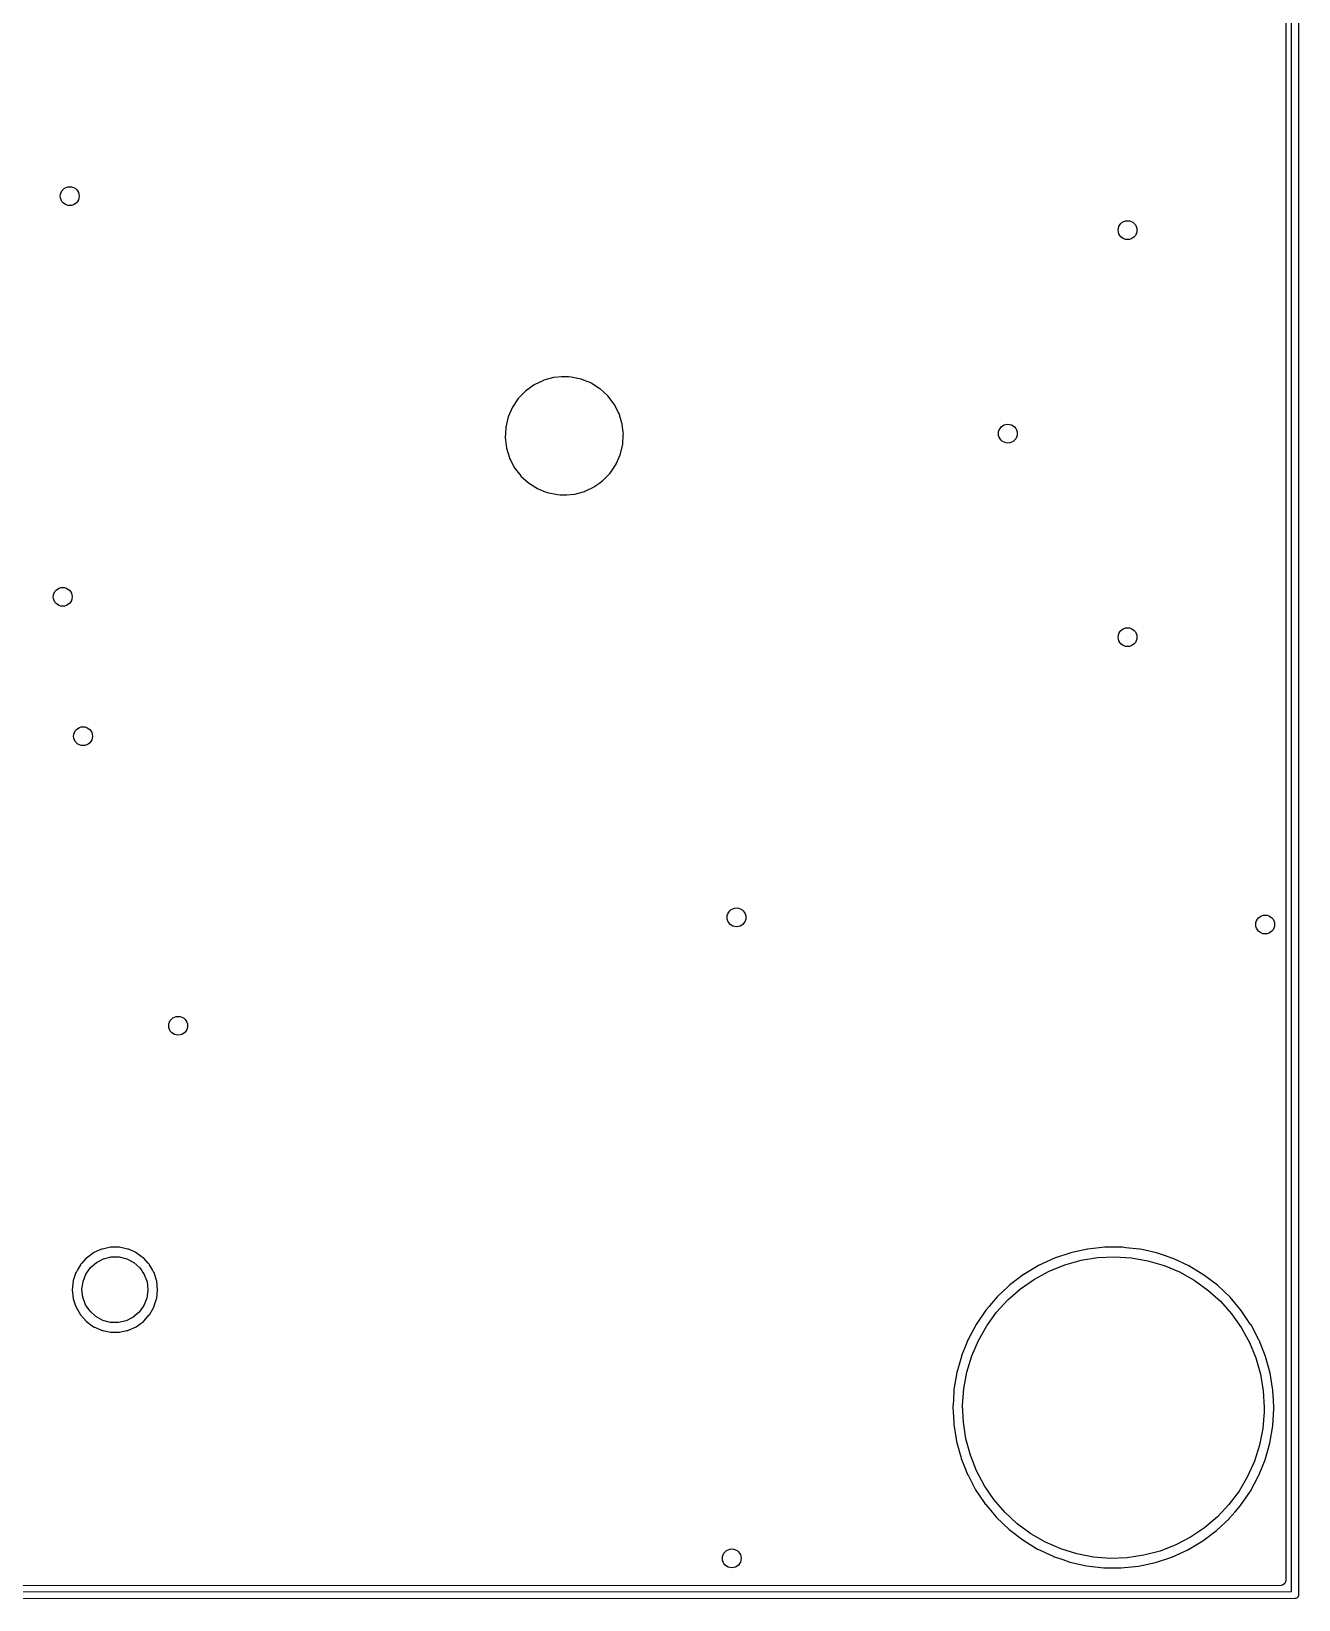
# Model space of a CAD drawing. Extents: x 0.4 to 11.3, y -7.9 to -0.4.
# Drawn here: x 6.084 to 7.143, y -5.444 to -4.134 of the extents above; entities that cross this region are included whole.
import ezdxf

# ---------------------------------------------------------------- set-up
doc = ezdxf.new("R2010")
doc.units = 0
doc.header["$MEASUREMENT"] = 0
doc.layers.add('BLACK', color=7, linetype='CONTINUOUS')

msp = doc.modelspace()

# ---------------------------------------------------------------- linework, layer by layer
at = {"layer": 'BLACK', "linetype": 'CONTINUOUS'}
for p, q in [((7.14295, -2.6063), (7.14295, -5.44)), ((7.13211, -2.61809), (7.13211, -5.42821)), ((7.13705, -5.43705), (7.13705, -2.60925)), ((6.5119, -4.42555), (6.50429, -4.42919)), ((6.51206, -4.42548), (6.5119, -4.42555)), ((6.5119, -4.42555), (6.5119, -4.42555)), ((6.51223, -4.42543), (6.51206, -4.42548)), ((6.52037, -4.42321), (6.51223, -4.42543)), ((6.52054, -4.42316), (6.52037, -4.42321)), ((6.52037, -4.42321), (6.52037, -4.42321)), ((6.52071, -4.42315), (6.52054, -4.42316)), ((6.52698, -4.42259), (6.52071, -4.42315)), ((6.52071, -4.42315), (6.52071, -4.42315)), ((6.52706, -4.42258), (6.52698, -4.42259)), ((6.52698, -4.42259), (6.52698, -4.42259)), ((6.53274, -4.42258), (6.52706, -4.42258)), ((6.53497, -4.42271), (6.53274, -4.42258)), ((6.54358, -4.42449), (6.53497, -4.42271)), ((6.54537, -4.42521), (6.54358, -4.42449)), ((6.55157, -4.4277), (6.54537, -4.42521)), ((6.49315, -4.43835), (6.49088, -4.4407)), ((6.49687, -4.43452), (6.49315, -4.43835)), ((6.49699, -4.43439), (6.49687, -4.43452)), ((6.49687, -4.43452), (6.49687, -4.43452)), ((6.50413, -4.42926), (6.49699, -4.43439)), ((6.50429, -4.42919), (6.50413, -4.42926)), ((6.50429, -4.42919), (6.50429, -4.42919)), ((6.55173, -4.42777), (6.55157, -4.4277)), ((6.55157, -4.4277), (6.55157, -4.4277)), ((6.55918, -4.43244), (6.55173, -4.42777)), ((6.55931, -4.43255), (6.55918, -4.43244)), ((6.56555, -4.43824), (6.55931, -4.43255)), ((6.55931, -4.43255), (6.55931, -4.43255)), ((6.56568, -4.43835), (6.56555, -4.43824)), ((6.56555, -4.43824), (6.56555, -4.43824)), ((6.57103, -4.44532), (6.56568, -4.43835)), ((6.48597, -4.448), (6.48244, -4.45604)), ((6.49088, -4.4407), (6.48597, -4.448)), ((6.57111, -4.44548), (6.57103, -4.44532)), ((6.57466, -4.45237), (6.57111, -4.44548)), ((6.57506, -4.45313), (6.57466, -4.45237)), ((6.57511, -4.4533), (6.57506, -4.45313)), ((6.57752, -4.46113), (6.57511, -4.4533)), ((6.57511, -4.4533), (6.57511, -4.4533)), ((6.48038, -4.46476), (6.4801, -4.46955)), ((6.48039, -4.46459), (6.48038, -4.46476)), ((6.48038, -4.46476), (6.48038, -4.46476)), ((6.48244, -4.45604), (6.48039, -4.46459)), ((6.57764, -4.46153), (6.57752, -4.46113)), ((6.57772, -4.46214), (6.57764, -4.46153)), ((6.57856, -4.46909), (6.57772, -4.46214)), ((6.4801, -4.46955), (6.47988, -4.47336)), ((6.47988, -4.47336), (6.48094, -4.48209)), ((6.57614, -4.48758), (6.57819, -4.47903)), ((6.57819, -4.47903), (6.57821, -4.47873)), ((6.57821, -4.47873), (6.57862, -4.47163)), ((6.5787, -4.47026), (6.57856, -4.46909)), ((6.57862, -4.47163), (6.5787, -4.47026)), ((6.48094, -4.48209), (6.48099, -4.48225)), ((6.48099, -4.48225), (6.48099, -4.48225)), ((6.48099, -4.48225), (6.48344, -4.4902)), ((6.48344, -4.4902), (6.48352, -4.49049)), ((6.48352, -4.49049), (6.4836, -4.49064)), ((6.4836, -4.49064), (6.4836, -4.49064)), ((6.4836, -4.49064), (6.48456, -4.49249)), ((6.48456, -4.49249), (6.48756, -4.4983)), ((6.57279, -4.4952), (6.57522, -4.48968)), ((6.57522, -4.48968), (6.57614, -4.48758)), ((6.48756, -4.4983), (6.49291, -4.50527)), ((6.49291, -4.50527), (6.49303, -4.50539)), ((6.49303, -4.50539), (6.49303, -4.50539)), ((6.49303, -4.50539), (6.49726, -4.50923)), ((6.56159, -4.50923), (6.56532, -4.50539)), ((6.56532, -4.50539), (6.56759, -4.50304)), ((6.56759, -4.50304), (6.56771, -4.50292)), ((6.56771, -4.50292), (6.57261, -4.49562)), ((6.57261, -4.49562), (6.57279, -4.4952)), ((6.49726, -4.50923), (6.49941, -4.51118)), ((6.49941, -4.51118), (6.50685, -4.51585)), ((6.50685, -4.51585), (6.50701, -4.51592)), ((6.50701, -4.51592), (6.50701, -4.51592)), ((6.50701, -4.51592), (6.51208, -4.51796)), ((6.51208, -4.51796), (6.515, -4.51913)), ((6.515, -4.51913), (6.52361, -4.52091)), ((6.53821, -4.52042), (6.54635, -4.51819)), ((6.54635, -4.51819), (6.54652, -4.51814)), ((6.54635, -4.51819), (6.54635, -4.51819)), ((6.54652, -4.51814), (6.54748, -4.51768)), ((6.54748, -4.51768), (6.5543, -4.51443)), ((6.5543, -4.51443), (6.55445, -4.51436)), ((6.5543, -4.51443), (6.5543, -4.51443)), ((6.55445, -4.51436), (6.55496, -4.514)), ((6.55496, -4.514), (6.55903, -4.51107)), ((6.55903, -4.51107), (6.56159, -4.50923)), ((6.52361, -4.52091), (6.52584, -4.52104)), ((6.52584, -4.52104), (6.53152, -4.52104)), ((6.53152, -4.52104), (6.53161, -4.52104)), ((6.53161, -4.52104), (6.53787, -4.52048)), ((6.53161, -4.52104), (6.53161, -4.52104)), ((6.53787, -4.52048), (6.53804, -4.52046)), ((6.53787, -4.52048), (6.53787, -4.52048)), ((6.53804, -4.52046), (6.53821, -4.52042)), ((6.53821, -4.52042), (6.53821, -4.52042)), ((6.12995, -5.1587), (6.12611, -5.16296)), ((6.13008, -5.15855), (6.12995, -5.1587)), ((6.12995, -5.1587), (6.12995, -5.1587)), ((6.13611, -5.15417), (6.13008, -5.15855)), ((6.1363, -5.15408), (6.13611, -5.15417)), ((6.14273, -5.15122), (6.1363, -5.15408)), ((6.1363, -5.15408), (6.1363, -5.15408)), ((6.13845, -5.16225), (6.14433, -5.15921)), ((6.14292, -5.15114), (6.14273, -5.15122)), ((6.14273, -5.15122), (6.14273, -5.15122)), ((6.14312, -5.15109), (6.14292, -5.15114)), ((6.14459, -5.15078), (6.14312, -5.15109)), ((6.14312, -5.15109), (6.14312, -5.15109)), ((6.14433, -5.15921), (6.15077, -5.15766)), ((6.15021, -5.14959), (6.14459, -5.15078)), ((6.15766, -5.14959), (6.15021, -5.14959)), ((6.15077, -5.15766), (6.15739, -5.1577)), ((6.15739, -5.1577), (6.16381, -5.15931)), ((6.16328, -5.15078), (6.15766, -5.14959)), ((6.16475, -5.15109), (6.16328, -5.15078)), ((6.16381, -5.15931), (6.16967, -5.16241)), ((6.16495, -5.15114), (6.16475, -5.15109)), ((6.16475, -5.15109), (6.16475, -5.15109)), ((6.16514, -5.15122), (6.16495, -5.15114)), ((6.17157, -5.15408), (6.16514, -5.15122)), ((6.16514, -5.15122), (6.16514, -5.15122)), ((6.17176, -5.15417), (6.17157, -5.15408)), ((6.17157, -5.15408), (6.17157, -5.15408)), ((6.17779, -5.15855), (6.17176, -5.15417)), ((6.17793, -5.1587), (6.17779, -5.15855)), ((6.18176, -5.16296), (6.17793, -5.1587)), ((6.17793, -5.1587), (6.17793, -5.1587)), ((6.93883, -5.15881), (6.92566, -5.16486)), ((6.95258, -5.1542), (6.93883, -5.15881)), ((6.94759, -5.1642), (6.96114, -5.16042)), ((6.95867, -5.15288), (6.95258, -5.1542)), ((6.96665, -5.15114), (6.95867, -5.15288)), ((6.96114, -5.16042), (6.97502, -5.15817)), ((6.96675, -5.15111), (6.96665, -5.15114)), ((6.96665, -5.15114), (6.96665, -5.15114)), ((6.96686, -5.1511), (6.96675, -5.15111)), ((6.98107, -5.14958), (6.96686, -5.1511)), ((6.96686, -5.1511), (6.96686, -5.1511)), ((6.97502, -5.15817), (6.98907, -5.15748)), ((6.98117, -5.14957), (6.98107, -5.14958)), ((6.98107, -5.14958), (6.98107, -5.14958)), ((6.98822, -5.14959), (6.98117, -5.14957)), ((6.99557, -5.1496), (6.98822, -5.14959)), ((6.98907, -5.15748), (7.00311, -5.15837)), ((6.99567, -5.1496), (6.99557, -5.1496)), ((6.99557, -5.1496), (6.99557, -5.1496)), ((6.99578, -5.14961), (6.99567, -5.1496)), ((6.99863, -5.14993), (6.99578, -5.14961)), ((6.99578, -5.14961), (6.99578, -5.14961)), ((7.01009, -5.15119), (6.99863, -5.14993)), ((7.00311, -5.15837), (7.01696, -5.16081)), ((7.01019, -5.15121), (7.01009, -5.15119)), ((7.01179, -5.15157), (7.01019, -5.15121)), ((7.01019, -5.15121), (7.01019, -5.15121)), ((7.02424, -5.15433), (7.01179, -5.15157)), ((7.01696, -5.16081), (7.03045, -5.16478)), ((7.03095, -5.1566), (7.02424, -5.15433)), ((7.03788, -5.15894), (7.03095, -5.1566)), ((7.03798, -5.15898), (7.03788, -5.15894)), ((7.03788, -5.15894), (7.03788, -5.15894)), ((7.05113, -5.16508), (7.03798, -5.15898)), ((6.12131, -5.17073), (6.11913, -5.17743)), ((6.12137, -5.17054), (6.12131, -5.17073)), ((6.12131, -5.17073), (6.12131, -5.17073)), ((6.12255, -5.16849), (6.12137, -5.17054)), ((6.125, -5.16426), (6.12255, -5.16849)), ((6.1251, -5.16409), (6.125, -5.16426)), ((6.125, -5.16426), (6.125, -5.16426)), ((6.12611, -5.16296), (6.1251, -5.16409)), ((6.12724, -5.17819), (6.12965, -5.17202)), ((6.12965, -5.17202), (6.13346, -5.1666)), ((6.13346, -5.1666), (6.13845, -5.16225)), ((6.16967, -5.16241), (6.17461, -5.16681)), ((6.17461, -5.16681), (6.17836, -5.17227)), ((6.17836, -5.17227), (6.1807, -5.17847)), ((6.18278, -5.16409), (6.18176, -5.16296)), ((6.18288, -5.16426), (6.18278, -5.16409)), ((6.18532, -5.16849), (6.18288, -5.16426)), ((6.18288, -5.16426), (6.18288, -5.16426)), ((6.1865, -5.17054), (6.18532, -5.16849)), ((6.18657, -5.17073), (6.1865, -5.17054)), ((6.18874, -5.17743), (6.18657, -5.17073)), ((6.18657, -5.17073), (6.18657, -5.17073)), ((6.91313, -5.17238), (6.90841, -5.17595)), ((6.91322, -5.17231), (6.91313, -5.17238)), ((6.91313, -5.17238), (6.91313, -5.17238)), ((6.91331, -5.17226), (6.91322, -5.17231)), ((6.92557, -5.16492), (6.91331, -5.17226)), ((6.91331, -5.17226), (6.91331, -5.17226)), ((6.92218, -5.17616), (6.93455, -5.16947)), ((6.92566, -5.16486), (6.92557, -5.16492)), ((6.92557, -5.16492), (6.92557, -5.16492)), ((6.93455, -5.16947), (6.94759, -5.1642)), ((7.03045, -5.16478), (7.04342, -5.17023)), ((7.04342, -5.17023), (7.05569, -5.17709)), ((7.05122, -5.16514), (7.05113, -5.16508)), ((7.06303, -5.17226), (7.05122, -5.16514)), ((7.05122, -5.16514), (7.05122, -5.16514)), ((7.06355, -5.17257), (7.06303, -5.17226)), ((7.07509, -5.18136), (7.06355, -5.17257)), ((6.11907, -5.17763), (6.11829, -5.18504)), ((6.11829, -5.18504), (6.11907, -5.19245)), ((6.11913, -5.17743), (6.11907, -5.17763)), ((6.11913, -5.17743), (6.11913, -5.17743)), ((6.12638, -5.18475), (6.12724, -5.17819)), ((6.12711, -5.19133), (6.12638, -5.18475)), ((6.18149, -5.18562), (6.18056, -5.19217)), ((6.1807, -5.17847), (6.1815, -5.18504)), ((6.1815, -5.18504), (6.18149, -5.18562)), ((6.18881, -5.17763), (6.18874, -5.17743)), ((6.18874, -5.17743), (6.18874, -5.17743)), ((6.18959, -5.18504), (6.18881, -5.17763)), ((6.18881, -5.19245), (6.18959, -5.18504)), ((6.8997, -5.1829), (6.89174, -5.19039)), ((6.90165, -5.18106), (6.8997, -5.1829)), ((6.90004, -5.19345), (6.91063, -5.18419)), ((6.90841, -5.17595), (6.90165, -5.18106)), ((6.91063, -5.18419), (6.92218, -5.17616)), ((7.05569, -5.17709), (7.06713, -5.18528)), ((7.06713, -5.18528), (7.07758, -5.19469)), ((7.0856, -5.19134), (7.07509, -5.18136)), ((6.11907, -5.19245), (6.11913, -5.19264)), ((6.11913, -5.19264), (6.11913, -5.19265)), ((6.11913, -5.19265), (6.12078, -5.19772)), ((6.12078, -5.19772), (6.12137, -5.19954)), ((6.12137, -5.19954), (6.12147, -5.19972)), ((6.12147, -5.19972), (6.12147, -5.19972)), ((6.12147, -5.19972), (6.12281, -5.20203)), ((6.12938, -5.19755), (6.12711, -5.19133)), ((6.13307, -5.20305), (6.12938, -5.19755)), ((6.17809, -5.19832), (6.17422, -5.20369)), ((6.18056, -5.19217), (6.17809, -5.19832)), ((6.18506, -5.20203), (6.1864, -5.19972)), ((6.1864, -5.19972), (6.1865, -5.19954)), ((6.1864, -5.19972), (6.1864, -5.19972)), ((6.1865, -5.19954), (6.18709, -5.19772)), ((6.18709, -5.19772), (6.18874, -5.19265)), ((6.18874, -5.19264), (6.18881, -5.19245)), ((6.18874, -5.19265), (6.18874, -5.19264)), ((6.88429, -5.19897), (6.88168, -5.20203)), ((6.88639, -5.19652), (6.88429, -5.19897)), ((6.8911, -5.191), (6.88639, -5.19652)), ((6.89056, -5.20384), (6.90004, -5.19345)), ((6.89174, -5.19039), (6.8911, -5.191)), ((7.07758, -5.19469), (7.08692, -5.20521)), ((7.09498, -5.2024), (7.0856, -5.19134)), ((6.12281, -5.20203), (6.1251, -5.20599)), ((6.1251, -5.20599), (6.12523, -5.20614)), ((6.12523, -5.20614), (6.12995, -5.21138)), ((6.12995, -5.21138), (6.12995, -5.21138)), ((6.12995, -5.21138), (6.13008, -5.21153)), ((6.13008, -5.21153), (6.13611, -5.21591)), ((6.13797, -5.2075), (6.13307, -5.20305)), ((6.14379, -5.21066), (6.13797, -5.2075)), ((6.1502, -5.21234), (6.14379, -5.21066)), ((6.15682, -5.21245), (6.1502, -5.21234)), ((6.16327, -5.21097), (6.15682, -5.21245)), ((6.16919, -5.20799), (6.16327, -5.21097)), ((6.17422, -5.20369), (6.16919, -5.20799)), ((6.17176, -5.21591), (6.17779, -5.21153)), ((6.17779, -5.21153), (6.17793, -5.21138)), ((6.17793, -5.21138), (6.18264, -5.20614)), ((6.17793, -5.21138), (6.17793, -5.21138)), ((6.18264, -5.20614), (6.18278, -5.20599)), ((6.18278, -5.20599), (6.18506, -5.20203)), ((6.88168, -5.20203), (6.87351, -5.21401)), ((6.88229, -5.21522), (6.89056, -5.20384)), ((7.08692, -5.20521), (7.09503, -5.2167)), ((7.09504, -5.20249), (7.09498, -5.2024)), ((7.10284, -5.21401), (7.09504, -5.20249)), ((7.09504, -5.20249), (7.09504, -5.20249)), ((6.13611, -5.21591), (6.1363, -5.21599)), ((6.1363, -5.21599), (6.1363, -5.21599)), ((6.1363, -5.21599), (6.14273, -5.21886)), ((6.14273, -5.21886), (6.14292, -5.21894)), ((6.14292, -5.21894), (6.14312, -5.21899)), ((6.14312, -5.21899), (6.14312, -5.21899)), ((6.14312, -5.21899), (6.14394, -5.21916)), ((6.14394, -5.21916), (6.15021, -5.22049)), ((6.15021, -5.22049), (6.15766, -5.22049)), ((6.15766, -5.22049), (6.16393, -5.21916)), ((6.16393, -5.21916), (6.16475, -5.21899)), ((6.16475, -5.21899), (6.16495, -5.21894)), ((6.16475, -5.21899), (6.16475, -5.21899)), ((6.16495, -5.21894), (6.16514, -5.21886)), ((6.16514, -5.21886), (6.17157, -5.21599)), ((6.17157, -5.21599), (6.17176, -5.21591)), ((6.17157, -5.21599), (6.17157, -5.21599)), ((6.87346, -5.2141), (6.86675, -5.22666)), ((6.87351, -5.21401), (6.87346, -5.2141)), ((6.87346, -5.2141), (6.87346, -5.2141)), ((6.87534, -5.22745), (6.88229, -5.21522)), ((7.09503, -5.2167), (7.10181, -5.22903)), ((7.10311, -5.21441), (7.10284, -5.21401)), ((7.10316, -5.2145), (7.10311, -5.21441)), ((7.10967, -5.2268), (7.10316, -5.2145)), ((6.86539, -5.23), (6.86127, -5.24026)), ((6.86664, -5.2269), (6.86539, -5.23)), ((6.86668, -5.2268), (6.86664, -5.2269)), ((6.86664, -5.2269), (6.86664, -5.2269)), ((6.86675, -5.22666), (6.86668, -5.2268)), ((6.8698, -5.24038), (6.87534, -5.22745)), ((7.10181, -5.22903), (7.10717, -5.24203)), ((7.1099, -5.22723), (7.10967, -5.2268)), ((7.11526, -5.2407), (7.1099, -5.22723)), ((6.86114, -5.2407), (6.85734, -5.25422)), ((6.86124, -5.24036), (6.86114, -5.2407)), ((6.86127, -5.24026), (6.86124, -5.24036)), ((6.86124, -5.24036), (6.86124, -5.24036)), ((6.86574, -5.25384), (6.8698, -5.24038)), ((7.10717, -5.24203), (7.11104, -5.25555)), ((7.11914, -5.25467), (7.11526, -5.2407)), ((6.85734, -5.25422), (6.85495, -5.26852)), ((6.8632, -5.26767), (6.86574, -5.25384)), ((7.11104, -5.25555), (7.11339, -5.26942)), ((7.12148, -5.26898), (7.11914, -5.25467)), ((6.85443, -5.27757), (6.85412, -5.283)), ((6.85494, -5.26862), (6.85443, -5.27757)), ((6.85495, -5.26852), (6.85494, -5.26862)), ((6.85494, -5.26862), (6.85494, -5.26862)), ((6.86222, -5.28171), (6.8632, -5.26767)), ((7.11339, -5.26942), (7.11417, -5.28346)), ((7.12148, -5.26909), (7.12148, -5.26898)), ((7.12149, -5.26909), (7.12148, -5.26909)), ((7.12193, -5.2774), (7.12149, -5.26909)), ((7.12226, -5.28346), (7.12193, -5.2774)), ((6.85412, -5.283), (6.85412, -5.2831)), ((6.85412, -5.2831), (6.85476, -5.29577)), ((6.85412, -5.2831), (6.85412, -5.2831)), ((6.86281, -5.29576), (6.86222, -5.28171)), ((7.11412, -5.28698), (7.11295, -5.301)), ((7.11417, -5.28346), (7.11412, -5.28698)), ((7.12137, -5.29887), (7.12226, -5.2844)), ((7.12226, -5.2844), (7.12226, -5.28346)), ((6.85476, -5.29577), (6.85485, -5.29748)), ((6.85485, -5.29748), (6.85487, -5.29758)), ((6.85487, -5.29758), (6.85685, -5.30997)), ((6.86496, -5.30966), (6.86281, -5.29576)), ((7.11295, -5.301), (7.11022, -5.3148)), ((7.11893, -5.31317), (7.12137, -5.29887)), ((6.85685, -5.30997), (6.85714, -5.3118)), ((6.85714, -5.3118), (6.85717, -5.3119)), ((6.85717, -5.3119), (6.85717, -5.3119)), ((6.85717, -5.3119), (6.86063, -5.32455)), ((6.86865, -5.32323), (6.86496, -5.30966)), ((7.11022, -5.3148), (7.10596, -5.3282)), ((7.11496, -5.32711), (7.11893, -5.31317)), ((6.86063, -5.32455), (6.86097, -5.32579)), ((6.86097, -5.32579), (6.86101, -5.32588)), ((6.86101, -5.32588), (6.86101, -5.32588)), ((6.86101, -5.32588), (6.86376, -5.33288)), ((6.87382, -5.33631), (6.86865, -5.32323)), ((7.10596, -5.3282), (7.10024, -5.34105)), ((7.10998, -5.33937), (7.11492, -5.32721)), ((7.11492, -5.32721), (7.11496, -5.32711)), ((6.86376, -5.33288), (6.86628, -5.33928)), ((6.86628, -5.33928), (6.86633, -5.33937)), ((6.86633, -5.33937), (6.86633, -5.33937)), ((6.86633, -5.33937), (6.86697, -5.34059)), ((6.86697, -5.34059), (6.87302, -5.35212)), ((6.88043, -5.34873), (6.87382, -5.33631)), ((7.10024, -5.34105), (7.09312, -5.35318)), ((7.10263, -5.35332), (7.1095, -5.34055)), ((7.1095, -5.34055), (7.10998, -5.33937)), ((6.87302, -5.35212), (6.87308, -5.3522)), ((6.87308, -5.3522), (6.87308, -5.3522)), ((6.87308, -5.3522), (6.88015, -5.36272)), ((6.88837, -5.36033), (6.88043, -5.34873)), ((7.09312, -5.35318), (7.0847, -5.36445)), ((7.09441, -5.36527), (7.10263, -5.35332)), ((6.88015, -5.36272), (6.88111, -5.36415)), ((6.88111, -5.36415), (6.88118, -5.36423)), ((6.88118, -5.36423), (6.88118, -5.36423)), ((6.88118, -5.36423), (6.88958, -5.37421)), ((6.89756, -5.37098), (6.88837, -5.36033)), ((7.0847, -5.36445), (7.07507, -5.3747)), ((7.08496, -5.37626), (7.08987, -5.37055)), ((7.08987, -5.37055), (7.09435, -5.36535)), ((7.09435, -5.36535), (7.09441, -5.36527)), ((7.09435, -5.36535), (7.09435, -5.36535)), ((6.88958, -5.37421), (6.89045, -5.37524)), ((6.89045, -5.37524), (6.89053, -5.37532)), ((6.89053, -5.37532), (6.9008, -5.38514)), ((6.90788, -5.38054), (6.89756, -5.37098)), ((6.9192, -5.38888), (6.90788, -5.38054)), ((7.07507, -5.3747), (7.06436, -5.38381)), ((7.07454, -5.38601), (7.08488, -5.37634)), ((7.08488, -5.37634), (7.08496, -5.37626)), ((7.08488, -5.37634), (7.08488, -5.37634)), ((6.9008, -5.38514), (6.90094, -5.38526)), ((6.90094, -5.38526), (6.90102, -5.38533)), ((6.90102, -5.38533), (6.90102, -5.38533)), ((6.90102, -5.38533), (6.90226, -5.38628)), ((6.90226, -5.38628), (6.91244, -5.39409)), ((6.91244, -5.39409), (6.92483, -5.40162)), ((6.93139, -5.39592), (6.9192, -5.38888)), ((6.94427, -5.40155), (6.93139, -5.39592)), ((7.0527, -5.39168), (7.04023, -5.3982)), ((7.05031, -5.40228), (7.06277, -5.39488)), ((7.06436, -5.38381), (7.0527, -5.39168)), ((7.06277, -5.39488), (7.07437, -5.38617)), ((7.07437, -5.38617), (7.07454, -5.38601)), ((6.92483, -5.40162), (6.92493, -5.40167)), ((6.92493, -5.40167), (6.92493, -5.40167)), ((6.92493, -5.40167), (6.93787, -5.40773)), ((6.93787, -5.40773), (6.93796, -5.40778)), ((6.93796, -5.40778), (6.93806, -5.40781)), ((6.93806, -5.40781), (6.93806, -5.40781)), ((6.93806, -5.40781), (6.94591, -5.4105)), ((6.95771, -5.40571), (6.94427, -5.40155)), ((6.97153, -5.40834), (6.95771, -5.40571)), ((6.98555, -5.40942), (6.97153, -5.40834)), ((6.99961, -5.40893), (6.98555, -5.40942)), ((7.01352, -5.40688), (6.99961, -5.40893)), ((7.02712, -5.40328), (7.01352, -5.40688)), ((7.02344, -5.41282), (7.03701, -5.40833)), ((7.04023, -5.3982), (7.02712, -5.40328)), ((7.03701, -5.40833), (7.03711, -5.4083)), ((7.03701, -5.40833), (7.03701, -5.40833)), ((7.03711, -5.4083), (7.05031, -5.40228)), ((6.94591, -5.4105), (6.95168, -5.41247)), ((6.95168, -5.41247), (6.96583, -5.41566)), ((6.96583, -5.41566), (6.98024, -5.4173)), ((6.98024, -5.4173), (6.99474, -5.41738)), ((6.99474, -5.41738), (7.00916, -5.41589)), ((7.00916, -5.41589), (7.02334, -5.41285)), ((7.02334, -5.41285), (7.02344, -5.41282)), ((7.02344, -5.41282), (7.02344, -5.41282)), ((7.12821, -5.43211), (4.27496, -5.43288)), ((7.12941, -5.43192), (7.12821, -5.43211)), ((7.13136, -5.4305), (7.12941, -5.43192)), ((7.13211, -5.42821), (7.13136, -5.4305)), ((7.14, -5.44295), (3.62205, -5.4439)), ((3.625, -5.43799), (7.13705, -5.43705)), ((7.14072, -5.44269), (7.14, -5.44295)), ((7.14148, -5.44256), (7.14072, -5.44269)), ((7.14165, -5.44235), (7.14148, -5.44256)), ((7.1419, -5.44226), (7.14165, -5.44235)), ((7.14228, -5.4416), (7.1419, -5.44226)), ((7.14277, -5.44101), (7.14228, -5.4416)), ((7.14284, -5.44063), (7.14277, -5.44101)), ((7.14291, -5.44051), (7.14284, -5.44063)), ((7.14295, -5.44), (7.14289, -5.44038)), ((7.14289, -5.44038), (7.14291, -5.44051))]:
    msp.add_line(p, q, dxfattribs=at)
at = {"layer": 'BLACK'}
for centre in [(6.11614, -4.27163), (7, -4.3), (6.9, -4.47), (6.11024, -4.6063), (7, -4.64), (6.12726, -4.72274), (6.67323, -4.87402), (7.115, -4.88), (6.20669, -4.96457), (6.66929, -5.40945)]:
    msp.add_circle(centre, 0.00787, dxfattribs=at)

doc.saveas('drawing.dxf')
